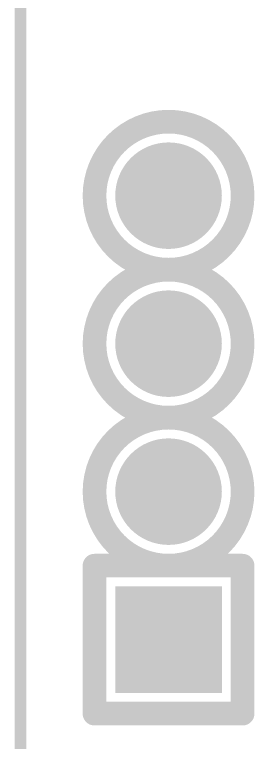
# Model space of a CAD drawing. Extents: x 100 to 126.1, y 98.7 to 170.
# Drawn here: x 99.95 to 101.98, y 110.51 to 116.65 of the extents above; entities that cross this region are included whole.
import ezdxf

# ---------------------------------------------------------------- set-up
doc = ezdxf.new("R2010")
doc.units = 0
doc.layers.get('0').update_dxf_attribs({"linetype": 'CONTINUOUS'})
doc.layers.add('MASK-BOTTOM_PHO', color=5, linetype='CONTINUOUS')
doc.layers.add('SILK-BOTTOM_PHO', color=14, linetype='CONTINUOUS')

# ---------------------------------------------------------------- blocks, each defined once
blk = doc.blocks.new('ROUND_11')
at = {"const_width": 0.44996}
blk.add_lwpolyline([(-0.22498, 0, 1), (0.22498, 0, 1)], format="xyb", close=True, dxfattribs=at)
blk = doc.blocks.new('SQUARE_162')
blk.add_solid([(0.44996, 0.44996), (0.44996, -0.44996), (-0.44996, 0.44996), (-0.44996, -0.44996)])
blk = doc.blocks.new('ROUND_6')
at = {"const_width": 0.099948}
blk.add_lwpolyline([(-0.049974, 0, 1), (0.049974, 0, 1)], format="xyb", close=True, dxfattribs=at)

msp = doc.modelspace()

# ---------------------------------------------------------------- linework, layer by layer
at = {"layer": 'MASK-BOTTOM_PHO', "const_width": 0.100076}
msp.add_lwpolyline([(100.000054, 167.999918), (100.000054, 102.00005)], dxfattribs=at)
at = {"layer": 'SILK-BOTTOM_PHO'}
for points, const_width in [([(100.000054, 167.999918), (100.000054, 102.00005)], 0.100076), ([(101.875082, 112.00003), (100.624894, 112.00003)], 0.199898), ([(100.624894, 112.00003), (100.624894, 111.374936)], 0.199898), ([(101.875082, 111.374936), (101.875082, 112.00003)], 0.199898), ([(100.624894, 110.750096), (100.624894, 111.374936)], 0.199898), ([(101.875082, 111.374936), (101.875082, 110.750096)], 0.199898), ([(101.875082, 110.750096), (100.624894, 110.750096)], 0.199898)]:
    msp.add_lwpolyline(points, dxfattribs=dict(at, const_width=const_width))
at = {"layer": 'SILK-BOTTOM_PHO', "const_width": 0.199898}
for points in [[(101.875082, 115.124992, 1), (100.624894, 115.124992)], [(100.624894, 115.124992, 1), (101.875082, 115.124992)], [(101.875082, 113.875058, 1), (100.624894, 113.875058)], [(100.624894, 113.875058, 1), (101.875082, 113.875058)], [(101.875082, 112.625124, 1), (100.624894, 112.625124)], [(100.624894, 112.625124, 1), (101.875082, 112.625124)]]:
    msp.add_lwpolyline(points, format="xyb", dxfattribs=at)

# ---------------------------------------------------------------- block references
at = {"layer": 'MASK-BOTTOM_PHO'}
for name, p in [('ROUND_11', (101.249988, 115.124992)), ('ROUND_11', (101.249988, 113.875058)), ('ROUND_11', (101.249988, 112.625124)), ('SQUARE_162', (101.249988, 111.374936))]:
    msp.add_blockref(name, p, dxfattribs=at)
at = {"layer": 'SILK-BOTTOM_PHO'}
for p in [(100.624894, 115.124992), (100.624894, 115.124992), (101.875082, 115.124992), (101.875082, 115.124992), (100.624894, 113.875058), (100.624894, 113.875058), (101.875082, 113.875058), (101.875082, 113.875058), (100.624894, 112.625124), (100.624894, 112.625124), (101.875082, 112.625124), (101.875082, 112.625124), (100.624894, 112.00003), (101.875082, 112.00003), (100.624894, 111.374936), (100.624894, 111.374936), (101.875082, 111.374936), (101.875082, 111.374936), (100.624894, 110.750096), (101.875082, 110.750096)]:
    msp.add_blockref('ROUND_6', p, dxfattribs=at)

doc.saveas('drawing.dxf')
